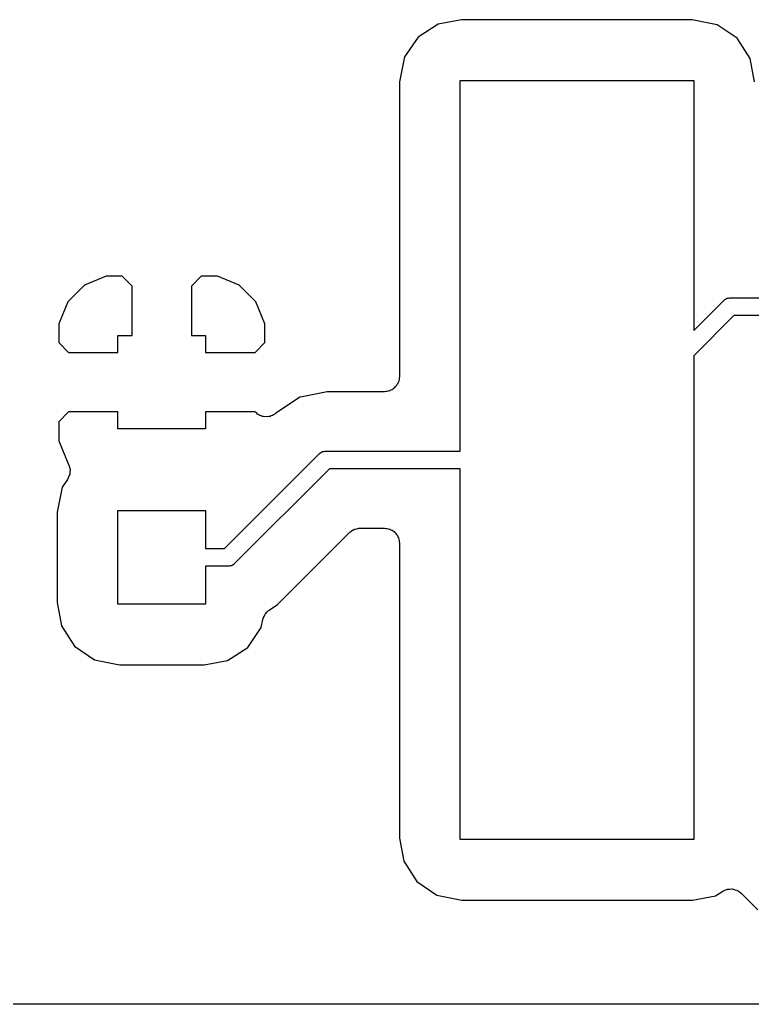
# Model space of a CAD drawing. Extents: x -71.9 to -7.4, y 11.1 to 59.4.
# Drawn here: x -56.97 to -50.69, y 11.11 to 19.54 of the extents above; entities that cross this region are included whole.
import ezdxf

# ---------------------------------------------------------------- set-up
doc = ezdxf.new("R2010")
doc.units = 0
doc.header["$MEASUREMENT"] = 0
doc.layers.add('BLACK', color=7, linetype='CONTINUOUS')

msp = doc.modelspace()

# ---------------------------------------------------------------- linework, layer by layer
at = {"layer": 'Black'}
for p, q in [((-53.3835, 19.5029), (-53.5571, 19.3912)), ((-53.1842, 19.5404), (-53.3835, 19.5029)), ((-51.2087, 19.5404), (-53.1842, 19.5404)), ((-50.9945, 19.4971), (-51.2087, 19.5404)), ((-50.8248, 19.3811), (-50.9945, 19.4971)), ((-53.5571, 19.3912), (-53.6731, 19.2215)), ((-50.7131, 19.2075), (-50.8248, 19.3811)), ((-53.6731, 19.2215), (-53.7164, 19.0073)), ((-50.6756, 19.0082), (-50.7131, 19.2075)), ((-53.7164, 19.0073), (-53.7164, 16.4812)), ((-53.196, 15.8462), (-53.196, 19.02)), ((-53.196, 19.02), (-51.196, 19.02)), ((-51.196, 19.02), (-51.196, 16.8778)), ((-56.228, 17.344), (-56.4148, 17.2667)), ((-56.0904, 17.344), (-56.228, 17.344)), ((-56.006, 17.2596), (-56.0904, 17.344)), ((-55.4136, 17.344), (-55.498, 17.2596)), ((-55.276, 17.344), (-55.4136, 17.344)), ((-55.0892, 17.2667), (-55.276, 17.344)), ((-56.4148, 17.2667), (-56.5577, 17.1238)), ((-56.006, 16.836), (-56.006, 17.2596)), ((-55.498, 17.2596), (-55.498, 16.836)), ((-54.9463, 17.1238), (-55.0892, 17.2667)), ((-56.5577, 17.1238), (-56.635, 16.937)), ((-54.869, 16.937), (-54.9463, 17.1238)), ((-51.196, 16.8778), (-50.9369, 17.1369)), ((-50.9369, 17.1369), (-50.9341, 17.1388)), ((-50.9341, 17.1388), (-50.932, 17.1414)), ((-50.932, 17.1414), (-50.9234, 17.1463)), ((-50.9234, 17.1463), (-50.9152, 17.1521)), ((-50.9152, 17.1521), (-50.912, 17.1529)), ((-50.912, 17.1529), (-50.9091, 17.1546)), ((-50.9091, 17.1546), (-50.8993, 17.1563)), ((-50.8993, 17.1563), (-50.8896, 17.1589)), ((-50.8896, 17.1589), (-50.8863, 17.1586)), ((-50.8863, 17.1586), (-50.883, 17.1592)), ((-50.883, 17.1592), (-44.9339, 17.1592)), ((-50.8514, 17.0068), (-51.196, 16.6622)), ((-44.9655, 17.0068), (-50.8514, 17.0068)), ((-56.635, 16.937), (-56.635, 16.7744)), ((-54.869, 16.7744), (-54.869, 16.937)), ((-56.127, 16.69), (-56.127, 16.836)), ((-56.127, 16.836), (-56.006, 16.836)), ((-55.498, 16.836), (-55.377, 16.836)), ((-55.377, 16.836), (-55.377, 16.69)), ((-56.635, 16.7744), (-56.5506, 16.69)), ((-54.9534, 16.69), (-54.869, 16.7744)), ((-56.5506, 16.69), (-56.127, 16.69)), ((-55.377, 16.69), (-54.9534, 16.69)), ((-51.196, 16.6622), (-51.196, 12.52)), ((-53.7222, 16.4487), (-53.7241, 16.4378)), ((-53.7184, 16.4591), (-53.7222, 16.4487)), ((-53.7164, 16.4812), (-53.7184, 16.4703)), ((-53.7184, 16.4703), (-53.7184, 16.4591)), ((-53.8109, 16.3599), (-53.8214, 16.3561)), ((-53.8, 16.3619), (-53.8109, 16.3599)), ((-53.7904, 16.3674), (-53.8, 16.3619)), ((-53.7799, 16.3712), (-53.7904, 16.3674)), ((-53.7714, 16.3784), (-53.7799, 16.3712)), ((-53.7618, 16.3839), (-53.7714, 16.3784)), ((-53.7547, 16.3924), (-53.7618, 16.3839)), ((-53.7462, 16.3996), (-53.7547, 16.3924)), ((-53.7406, 16.4092), (-53.7462, 16.3996)), ((-53.7335, 16.4177), (-53.7406, 16.4092)), ((-53.7297, 16.4281), (-53.7335, 16.4177)), ((-53.7241, 16.4378), (-53.7297, 16.4281)), ((-54.571, 16.3074), (-54.7786, 16.1688)), ((-54.5506, 16.3115), (-54.571, 16.3074)), ((-54.3359, 16.3542), (-54.5506, 16.3115)), ((-54.5506, 16.3115), (-54.5506, 16.3115)), ((-53.8434, 16.3542), (-54.3359, 16.3542)), ((-53.8325, 16.3561), (-53.8434, 16.3542)), ((-53.8214, 16.3561), (-53.8325, 16.3561)), ((-56.5506, 16.182), (-56.635, 16.0976)), ((-56.127, 16.182), (-56.5506, 16.182)), ((-56.127, 16.036), (-56.127, 16.182)), ((-54.9534, 16.182), (-55.377, 16.182)), ((-55.377, 16.182), (-55.377, 16.036)), ((-54.9478, 16.1764), (-54.9534, 16.182)), ((-54.9387, 16.17), (-54.9478, 16.1764)), ((-54.9308, 16.1622), (-54.9387, 16.17)), ((-54.9207, 16.1575), (-54.9308, 16.1622)), ((-54.9116, 16.1511), (-54.9207, 16.1575)), ((-54.9009, 16.1482), (-54.9116, 16.1511)), ((-54.8908, 16.1435), (-54.9009, 16.1482)), ((-54.8798, 16.1426), (-54.8908, 16.1435)), ((-54.869, 16.1397), (-54.8798, 16.1426)), ((-54.858, 16.1407), (-54.869, 16.1397)), ((-54.8469, 16.1397), (-54.858, 16.1407)), ((-54.8362, 16.1426), (-54.8469, 16.1397)), ((-54.8251, 16.1435), (-54.8362, 16.1426)), ((-54.815, 16.1482), (-54.8251, 16.1435)), ((-54.8043, 16.1511), (-54.815, 16.1482)), ((-54.7952, 16.1575), (-54.8043, 16.1511)), ((-54.7851, 16.1622), (-54.7952, 16.1575)), ((-54.7786, 16.1688), (-54.7851, 16.1622)), ((-56.635, 16.0976), (-56.635, 15.935)), ((-55.377, 16.036), (-56.127, 16.036)), ((-56.635, 15.935), (-56.5509, 15.7319)), ((-55.214, 15.0122), (-54.4023, 15.8239)), ((-54.4023, 15.8239), (-54.3995, 15.8258)), ((-54.3995, 15.8258), (-54.3974, 15.8284)), ((-54.3974, 15.8284), (-54.3888, 15.8333)), ((-54.3888, 15.8333), (-54.3806, 15.8391)), ((-54.3806, 15.8391), (-54.3774, 15.8399)), ((-54.3774, 15.8399), (-54.3745, 15.8416)), ((-54.3745, 15.8416), (-54.3647, 15.8433)), ((-54.3647, 15.8433), (-54.355, 15.8459)), ((-54.355, 15.8459), (-54.3517, 15.8456)), ((-54.3517, 15.8456), (-54.3484, 15.8462)), ((-54.3484, 15.8462), (-53.196, 15.8462)), ((-56.5509, 15.7319), (-56.5495, 15.7299)), ((-56.5495, 15.7299), (-56.5493, 15.7292)), ((-56.5493, 15.7292), (-56.5489, 15.7286)), ((-56.5489, 15.7286), (-56.5433, 15.708)), ((-56.5433, 15.708), (-56.5376, 15.6874)), ((-56.5374, 15.686), (-56.5393, 15.6648)), ((-56.5376, 15.6874), (-56.5376, 15.6867)), ((-56.5376, 15.6867), (-56.5374, 15.686)), ((-54.3168, 15.6938), (-55.1285, 14.8821)), ((-53.196, 15.6938), (-54.3168, 15.6938)), ((-53.196, 12.52), (-53.196, 15.6938)), ((-56.5591, 15.6033), (-56.6041, 15.5375)), ((-56.5503, 15.6228), (-56.5591, 15.6033)), ((-56.5413, 15.6421), (-56.5503, 15.6228)), ((-56.5412, 15.6428), (-56.5413, 15.6421)), ((-56.5409, 15.6435), (-56.5412, 15.6428)), ((-56.5393, 15.6648), (-56.5409, 15.6435)), ((-56.6041, 15.5375), (-56.6474, 15.3233)), ((-56.6474, 15.3233), (-56.6474, 14.5478)), ((-56.127, 14.536), (-56.127, 15.336)), ((-56.127, 15.336), (-55.377, 15.336)), ((-55.377, 15.336), (-55.377, 15.0122)), ((-54.0972, 15.1781), (-54.0809, 15.181)), ((-54.0809, 15.181), (-54.0649, 15.1853)), ((-54.0649, 15.1853), (-54.0593, 15.1848)), ((-54.0593, 15.1848), (-54.0538, 15.1858)), ((-54.0538, 15.1858), (-53.8434, 15.1858)), ((-53.8434, 15.1858), (-53.8325, 15.1839)), ((-53.8325, 15.1839), (-53.8214, 15.1839)), ((-53.8214, 15.1839), (-53.8109, 15.1801)), ((-53.8109, 15.1801), (-53.8, 15.1781)), ((-54.7605, 14.5318), (-54.1436, 15.1486)), ((-54.1436, 15.1486), (-54.139, 15.1518)), ((-54.139, 15.1518), (-54.1354, 15.1561)), ((-54.1354, 15.1561), (-54.1211, 15.1644)), ((-54.1211, 15.1644), (-54.1075, 15.1739)), ((-54.1075, 15.1739), (-54.1021, 15.1753)), ((-54.1021, 15.1753), (-54.0972, 15.1781)), ((-53.8, 15.1781), (-53.7904, 15.1726)), ((-53.7904, 15.1726), (-53.7799, 15.1688)), ((-53.7799, 15.1688), (-53.7714, 15.1616)), ((-53.7714, 15.1616), (-53.7618, 15.1561)), ((-53.7618, 15.1561), (-53.7547, 15.1476)), ((-53.7547, 15.1476), (-53.7462, 15.1404)), ((-53.7462, 15.1404), (-53.7406, 15.1308)), ((-53.7406, 15.1308), (-53.7335, 15.1223)), ((-53.7335, 15.1223), (-53.7297, 15.1119)), ((-53.7297, 15.1119), (-53.7241, 15.1022)), ((-53.7241, 15.1022), (-53.7222, 15.0913)), ((-55.377, 15.0122), (-55.214, 15.0122)), ((-53.7222, 15.0913), (-53.7184, 15.0809)), ((-53.7184, 15.0809), (-53.7184, 15.0697)), ((-53.7184, 15.0697), (-53.7164, 15.0588)), ((-53.7164, 15.0588), (-53.7164, 12.5318)), ((-55.1824, 14.8598), (-55.377, 14.8598)), ((-55.377, 14.8598), (-55.377, 14.536)), ((-55.1791, 14.8604), (-55.1824, 14.8598)), ((-55.1758, 14.8601), (-55.1791, 14.8604)), ((-55.1661, 14.8627), (-55.1758, 14.8601)), ((-55.1563, 14.8644), (-55.1661, 14.8627)), ((-55.1534, 14.8661), (-55.1563, 14.8644)), ((-55.1502, 14.8669), (-55.1534, 14.8661)), ((-55.142, 14.8727), (-55.1502, 14.8669)), ((-55.1334, 14.8776), (-55.142, 14.8727)), ((-55.1313, 14.8802), (-55.1334, 14.8776)), ((-55.1285, 14.8821), (-55.1313, 14.8802)), ((-56.6474, 14.5478), (-56.6099, 14.3485)), ((-55.377, 14.536), (-56.127, 14.536)), ((-54.832, 14.4839), (-54.7605, 14.5318)), ((-54.8834, 14.4139), (-54.876, 14.4289)), ((-54.876, 14.4289), (-54.8698, 14.4446)), ((-54.8698, 14.4446), (-54.8663, 14.4486)), ((-54.8663, 14.4486), (-54.8639, 14.4534)), ((-54.8639, 14.4534), (-54.8518, 14.465)), ((-54.8518, 14.465), (-54.8406, 14.4776)), ((-54.8406, 14.4776), (-54.8359, 14.4802)), ((-54.8359, 14.4802), (-54.832, 14.4839)), ((-56.6099, 14.3485), (-56.4982, 14.1749)), ((-54.8999, 14.3345), (-54.886, 14.4035)), ((-54.886, 14.4035), (-54.884, 14.4085)), ((-54.884, 14.4085), (-54.8834, 14.4139)), ((-55.0159, 14.1648), (-54.8999, 14.3345)), ((-56.4982, 14.1749), (-56.3285, 14.0589)), ((-55.1895, 14.0531), (-55.0159, 14.1648)), ((-56.3285, 14.0589), (-56.1143, 14.0156)), ((-56.1143, 14.0156), (-55.3888, 14.0156)), ((-55.3888, 14.0156), (-55.1895, 14.0531)), ((-53.7164, 12.5318), (-53.6789, 12.3325)), ((-51.196, 12.52), (-53.196, 12.52)), ((-53.6789, 12.3325), (-53.5672, 12.1589)), ((-53.5672, 12.1589), (-53.3975, 12.0429)), ((-51.0085, 12.0371), (-50.9473, 12.0765)), ((-50.9473, 12.0765), (-50.9292, 12.0841)), ((-50.9292, 12.0841), (-50.9113, 12.0924)), ((-50.9113, 12.0924), (-50.9089, 12.0926)), ((-50.9089, 12.0926), (-50.9066, 12.0935)), ((-50.9066, 12.0935), (-50.887, 12.0945)), ((-50.887, 12.0945), (-50.8674, 12.0962)), ((-50.8674, 12.0962), (-50.865, 12.0955)), ((-50.865, 12.0955), (-50.8626, 12.0957)), ((-50.8626, 12.0957), (-50.8438, 12.0898)), ((-50.8438, 12.0898), (-50.8248, 12.0847)), ((-50.8248, 12.0847), (-50.8228, 12.0833)), ((-50.8228, 12.0833), (-50.8205, 12.0826)), ((-50.8205, 12.0826), (-50.8048, 12.0707)), ((-50.8048, 12.0707), (-50.7887, 12.0594)), ((-50.7887, 12.0594), (-50.6466, 11.9171)), ((-53.3975, 12.0429), (-53.1833, 11.9996)), ((-53.1833, 11.9996), (-51.2078, 11.9996)), ((-51.2078, 11.9996), (-51.0085, 12.0371)), ((-21.4231, 11.108), (-68.9276, 11.108))]:
    msp.add_line(p, q, dxfattribs=at)

doc.saveas('drawing.dxf')
